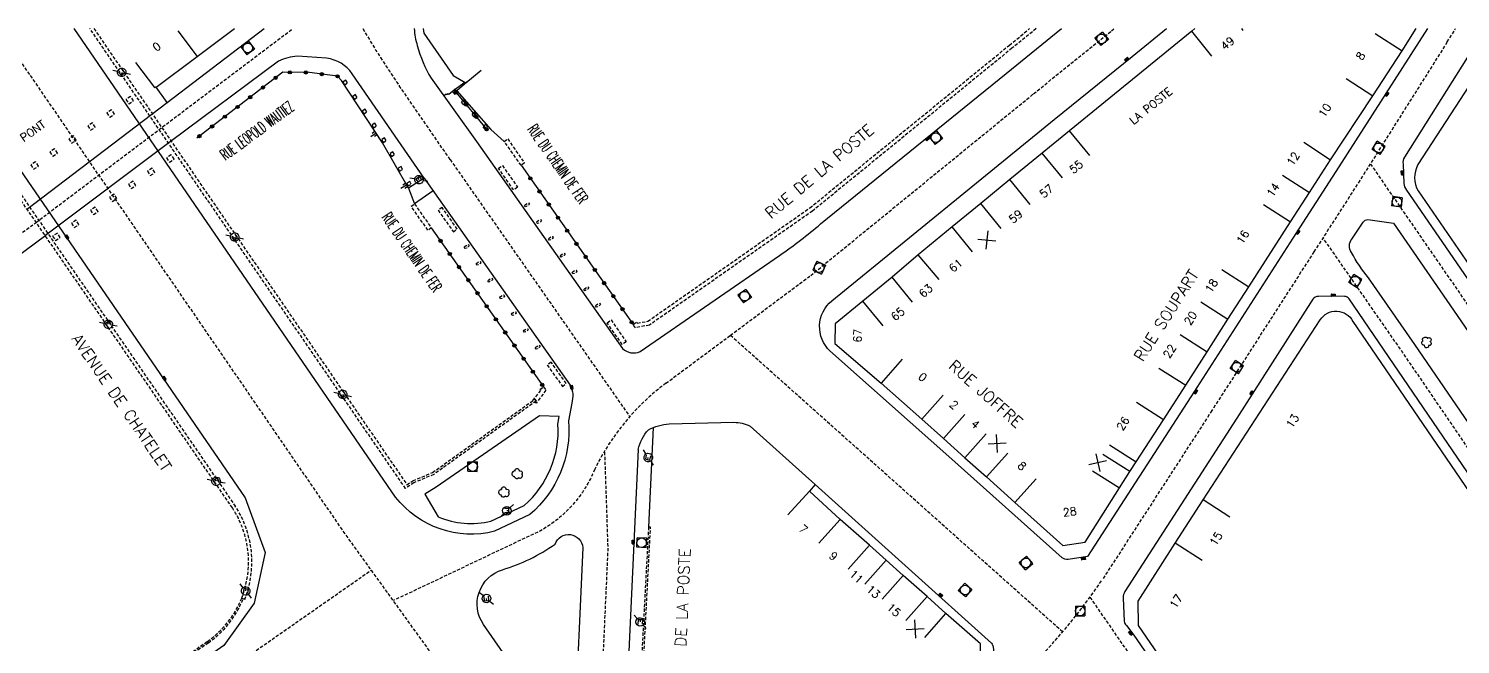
# Model space of a CAD drawing. Header units: millimetres. Extents: x 160000 to 161000, y 121000 to 122000.
# Drawn here: x 160564.5 to 160788.1, y 121903.9 to 122000 of the extents above; entities that cross this region are included whole.
import ezdxf
from ezdxf.enums import TextEntityAlignment as Align

# ---------------------------------------------------------------- set-up
doc = ezdxf.new("R2010")
doc.units = ezdxf.units.MM
doc.linetypes.add('DASHED', pattern=[0.75, 0.5, -0.25])
doc.layers.get('0').update_dxf_attribs({"linetype": 'CONTINUOUS'})
for name, color, linetype in [('W0001', 6, 'DASHED'), ('W0008', 7, 'CONTINUOUS'), ('W0100', 7, 'CONTINUOUS'), ('W0112', 1, 'DASHED'), ('W0211', 2, 'CONTINUOUS'), ('W0300', 7, 'CONTINUOUS'), ('W0322', 7, 'CONTINUOUS'), ('W0334', 7, 'CONTINUOUS'), ('W0400', 7, 'CONTINUOUS'), ('W0420', 7, 'CONTINUOUS'), ('W0471', 7, 'CONTINUOUS'), ('W0984', 7, 'CONTINUOUS'), ('W0989', 7, 'CONTINUOUS'), ('W0991', 7, 'CONTINUOUS'), ('W1102', 7, 'CONTINUOUS')]:
    doc.layers.add(name, color=color, linetype=linetype)
doc.styles.get("Standard").update_dxf_attribs({"font": 'romans.shx', "width": 0.85})

# ---------------------------------------------------------------- blocks, each defined once
blk = doc.blocks.new('T471')
for p, q in [((-0.333334, 0.333334), (-0.333334, -0.333334)), ((-0.333334, 0.333334), (0.333334, 0.333334)), ((-0.333334, 0), (0, 0)), ((0.500001, 0.500001), (1.000002, 1.000002)), ((-0.500001, -0.500001), (-1.000002, -1.000002)), ((-0.333334, -0.333334), (0.333334, -0.333334))]:
    blk.add_line(p, q)
blk.add_ellipse((0, 0), major_axis=(0.471405, 0.471405), ratio=1, start_param=5.4977871438, end_param=11.780972451)
blk = doc.blocks.new('T420')
for p, q in [((0.75, 0.75), (-0.75, 0.75)), ((-0.75, 0.75), (-0.75, -0.75)), ((0.75, 0.75), (0.75, -0.75)), ((0.75, -0.75), (-0.75, -0.75))]:
    blk.add_line(p, q)
blk.add_ellipse((0, 0), major_axis=(-0.53, 0.53), ratio=1, start_param=3.926991, end_param=10.210176)
blk = doc.blocks.new('t211o')
at = {"color": 0, "linetype": 'Continuous'}
for p, q in [((-0.29, 0.5), (-0.29, 0)), ((0, 1), (0, 0)), ((0.29, 0.5), (0.29, 0))]:
    blk.add_line(p, q, dxfattribs=at)
blk = doc.blocks.new('t322o')
at = {"color": 0, "linetype": 'Continuous'}
for radius in [0.25, 0.15]:
    blk.add_circle((0, 0), radius, dxfattribs=at)
blk = doc.blocks.new('t991o')
at = {"color": 0, "linetype": 'Continuous'}
for p, q in [((-1, 1), (1, -1)), ((-1, -1), (1, 1))]:
    blk.add_line(p, q, dxfattribs=at)
blk = doc.blocks.new('T300')
for p, q in [((-0.8, 0.51), (-0.86, 0.34)), ((-0.86, 0.34), (-0.86, 0.17)), ((-0.86, 0.17), (-0.74, 0.06)), ((-0.69, 0.63), (-0.8, 0.51)), ((-0.8, -0.06), (-0.74, 0.06)), ((-0.74, 0.06), (-0.69, 0.11)), ((-0.57, 0.69), (-0.69, 0.63)), ((-0.46, 0.69), (-0.57, 0.69)), ((-0.29, 0.63), (-0.46, 0.69)), ((-0.29, 0.63), (-0.17, 0.74)), ((-0.23, 0.57), (-0.29, 0.63)), ((-0.17, 0.74), (-0.06, 0.8)), ((-0.06, 0.8), (0.06, 0.8)), ((0.06, 0.8), (0.23, 0.74)), ((0.23, 0.74), (0.34, 0.63)), ((0.34, 0.63), (0.4, 0.51)), ((0.46, 0.46), (0.34, 0.46)), ((0.4, 0.51), (0.4, 0.46)), ((0.57, 0.4), (0.46, 0.46)), ((0.57, 0.4), (0.69, 0.29)), ((0.69, 0.29), (0.74, 0.17)), ((0.74, 0.06), (0.69, -0.17)), ((0.74, 0.17), (0.74, 0.06)), ((-0.8, -0.17), (-0.8, -0.06)), ((-0.8, -0.23), (-0.8, -0.17)), ((-0.74, -0.34), (-0.8, -0.23)), ((-0.69, -0.4), (-0.74, -0.34)), ((-0.51, -0.46), (-0.69, -0.4)), ((-0.4, -0.46), (-0.51, -0.46)), ((-0.4, -0.46), (-0.34, -0.46)), ((-0.34, -0.46), (-0.34, -0.4)), ((-0.34, -0.51), (-0.34, -0.46)), ((-0.29, -0.63), (-0.34, -0.51)), ((-0.17, -0.74), (-0.29, -0.63)), ((-0.06, -0.8), (-0.17, -0.74)), ((0.06, -0.8), (-0.06, -0.8)), ((0.17, -0.74), (0.06, -0.8)), ((0.23, -0.69), (0.17, -0.74)), ((0.29, -0.46), (0.23, -0.46)), ((0.29, -0.63), (0.23, -0.69)), ((0.46, -0.4), (0.29, -0.46)), ((0.34, -0.51), (0.29, -0.63)), ((0.34, -0.51), (0.34, -0.46)), ((0.57, -0.34), (0.46, -0.4)), ((0.63, -0.29), (0.57, -0.34)), ((0.69, -0.17), (0.63, -0.29))]:
    blk.add_line(p, q)
blk = doc.blocks.new('T400')
for p, q in [((-0.15, 0.3), (0.15, 0.3)), ((-0.15, -0.25), (-0.15, 0.3)), ((-0.15, 0.15), (0.15, 0.15)), ((-0.15, 0), (0.15, 0)), ((0.15, 0.3), (0.15, -0.25)), ((-0.15, -0.15), (0.15, -0.15)), ((-0.15, -0.25), (-0.15, -0.3)), ((-0.15, -0.3), (0.15, -0.3)), ((0.15, -0.3), (0.15, -0.25))]:
    blk.add_line(p, q)

msp = doc.modelspace()

# ---------------------------------------------------------------- linework, layer by layer
at = {"layer": 'W0001'}
msp.add_line((160786.03, 121997.92), (160787.34, 122000), dxfattribs=at)
at = {"layer": 'W0001', "flags": 128}
for points in [[(160500.98, 122000), (160501.86, 121998.61), (160504.38, 121994.45), (160506.11, 121990.55), (160507.58, 121986.47), (160508.8, 121981.88), (160517.75, 121948.71), (160519.14, 121945.42), (160521.13, 121943.69), (160523.13, 121942.73), (160526.77, 121942.99), (160530.41, 121944.38), (160536.31, 121948.19), (160565.62, 121969.76)], [(160565.62, 121969.76), (160605.72, 122000)], [(160630.3, 121979.57), (160658.35, 121939.44)], [(160725.96, 121905.84), (160674.06, 121952.13)], [(160652.64, 121867.47), (160654.98, 121918.79), (160654.46, 121934.13)], [(160585.87, 121893.09), (160617.99, 121915.49)]]:
    msp.add_lwpolyline(points, dxfattribs=at)
at = {"layer": 'W0001'}
for points in [[(160822.36, 121670.06), (160752.63, 121737.49), (160729.89, 121760.31), (160706.76, 121789.19), (160660.88, 121856.07), (160613.89, 121921.16), (160559.73, 122000, 0.083942)], [(160630.3, 121979.57), (160622.35, 121991.1, -0.01802), (160616.66, 122000)], [(160652.88, 121931.23, -0.119908), (160664, 121944.65), (160674.06, 121952.13), (160686.62, 121961.48), (160721.42, 121989.84), (160733.58, 121999.66), (160734.01, 122000)], [(160786.03, 121997.92), (160772.38, 121976.3), (160765.22, 121965.17), (160749.26, 121940.38), (160732.15, 121913.97, -0.057121), (160717.48, 121897.01), (160714.14, 121893.82), (160691.82, 121872.95), (160680.02, 121861.79), (160665.15, 121847.83), (160641.02, 121825.15), (160614.67, 121800.5, -0.227194), (160589.18, 121792.47, -0.203089), (160574.1, 121802.67), (160569.56, 121809.3), (160555.21, 121830.11, -0.134983), (160549.38, 121847.02, -0.276635), (160565.18, 121878.87), (160585.87, 121893.09)], [(160730.22, 121911.25), (160753.95, 121876.91, -0.402679), (160752.65, 121872.42), (160748, 121869.37, -0.410075), (160743.24, 121870.45), (160721.88, 121901.32, -0.378634)]]:
    msp.add_lwpolyline(points, format="xyb", dxfattribs=at)
at = {"layer": 'W0001', "flags": 128}
for points in [[(160774.04, 121978.87), (160787.87, 121958.85), (160797.83, 121944.31), (160807.25, 121930.56), (160812.92, 121922.28, -0.438197), (160811.8, 121914.84), (160809.27, 121912.91, -0.405762), (160803.25, 121914.14), (160795.59, 121925.33), (160779.12, 121949.4), (160766.63, 121967.36, -0.052611)], [(160652.88, 121931.22, -0.169917), (160644.4, 121921.62), (160621.42, 121910.73)]]:
    msp.add_lwpolyline(points, format="xyb", dxfattribs=at)
at = {"layer": 'W0008'}
for points in [[(160547.91, 122000), (160554.58, 121990.32), (160598.29, 121926.75), (160601.42, 121918.24), (160599.7, 121910.31), (160594.95, 121903.73), (160583.88, 121895.97)], [(160782.97, 122000), (160769.09, 121978.42), (160761.93, 121967.29), (160745.97, 121942.51), (160729.82, 121917.59), (160726.83, 121917.14)]]:
    msp.add_lwpolyline(points, dxfattribs=at)
for points in [[(160564.11, 121971.77), (160586.12, 121988.45), (160601.24, 122000, 0.281068)], [(160648.77, 121938.79, -0.244596), (160642.77, 121924.17), (160637.25, 121921.55, -0.297928), (160621.78, 121926.88), (160571.55, 122000)], [(160624.69, 122000, 0.067084), (160625.17, 121997.36, 0.06946), (160627.32, 121992.26), (160634.43, 121982.36)], [(160634.43, 121982.36), (160657.24, 121950.05, 0.296681), (160659.97, 121949.59), (160681.73, 121964.61, 0.028022), (160688.16, 121969.51), (160717.12, 121992.98), (160725.81, 122000)], [(160726.83, 121917.14, -0.197315), (160725.88, 121917.41), (160708.64, 121932.79), (160689.61, 121949.69, -0.445727), (160689.89, 121957.51), (160724.66, 121985.84), (160736.82, 121995.65), (160742.2, 122000, -0.183118)], [(160626.25, 121976.67), (160615.02, 121992.97, 0.211929), (160611.01, 121995.37), (160606.45, 121995.71, 0.092555), (160603.48, 121994.94), (160586.57, 121982.31), (160567.13, 121967.75)], [(160789.18, 121995.56), (160779.36, 121979.94, 0.193251), (160779.13, 121978.87), (160779.25, 121975.85, 0.14998), (160779.67, 121974.81), (160789.79, 121960.1), (160800.13, 121945.03), (160818.04, 121918.9, -0.42007), (160817.5, 121914.38), (160808.39, 121908.37, -0.169129), (160805.58, 121908.18, 0.192742), (160803, 121907.92)], [(160626.25, 121976.67), (160649.04, 121944.36, -0.199661), (160649.28, 121941.55), (160648.77, 121938.79)], [(160773.62, 121970.2), (160777.65, 121969.64), (160785.99, 121957.56), (160795.95, 121943.03), (160808.33, 121924.95, -0.451868), (160807.71, 121920.74), (160805.21, 121918.82, -0.395431), (160802.37, 121919.46), (160780.99, 121950.7), (160773.76, 121961.11, -0.05535), (160771.09, 121965.07, -0.345252), (160771.14, 121967.16), (160772.9, 121969.81, -0.252056), (160773.62, 121970.2)], [(160793.82, 121923.98), (160770.69, 121957.82, 0.252008), (160770, 121958.21), (160768.64, 121958.24), (160765.91, 121958.21, 0.274797), (160765.04, 121957.75), (160753.17, 121939.22), (160735.68, 121912.14, 0.149327), (160735.43, 121911.13), (160735.56, 121907.52, 0.132368), (160735.92, 121906.83), (160737.06, 121905.31), (160756.82, 121876.74, -0.367868)], [(160659.67, 121934.32, -0.121835), (160661.26, 121937.39, -0.0986), (160664.53, 121938.33), (160674.63, 121938.56, -0.118484), (160677.14, 121937.95), (160687.32, 121928.84), (160701.91, 121915.75), (160714.85, 121904.06, -0.110301), (160715.1, 121903.54), (160715.3, 121901.25, -0.108567), (160714.58, 121899.64), (160711.45, 121896.66), (160689.14, 121875.8), (160677.33, 121864.63), (160662.47, 121850.68), (160638.35, 121828.01), (160613.01, 121804.3), (160608.87, 121804), (160607.75, 121804.18), (160598.35, 121817.4), (160586.59, 121833.92)], [(160659.67, 121934.32), (160657.19, 121880.25, 0.147029), (160659.97, 121871.75), (160720.56, 121783.04), (160720.56, 121783.04, 0.378124), (160746.15, 121783.26), (160765.36, 121799.75)]]:
    msp.add_lwpolyline(points, format="xyb", dxfattribs=at)
at = {"layer": 'W0008', "flags": 128}
msp.add_lwpolyline([(160517.48, 121938.45, 0.00157), (160518.34, 121936.62, 0.119723), (160518.36, 121936.6, 0.054113), (160519.51, 121935.9, 0.09525), (160520.26, 121935.71, 0.023122), (160521.22, 121935.7, 0.041113), (160521.76, 121935.76, 0.015052), (160521.97, 121935.81, 0.08282), (160522, 121935.83), (160542.13, 121949.3), (160549.56, 121954.75), (160567.13, 121967.75)], format="xyb", dxfattribs=at)
at = {"layer": 'W0008'}
msp.add_lwpolyline([(160649.72, 121890.44, -0.647907), (160647.94, 121889.08, -0.067733), (160647.31, 121889.99), (160635.53, 121906.99, -0.510561), (160638.47, 121915.54, 0.079795), (160646.69, 121919.55, -0.818554), (160651.01, 121918.97)], format="xyb", close=True, dxfattribs=at)
at = {"layer": 'W0100'}
for points in [[(160581.16, 121994.7), (160584.1, 121990.79), (160584.29, 121990.94), (160584.36, 121990.85), (160590.77, 121995.67), (160596.6, 122000)], [(160626.1, 122000), (160626.19, 121999.27), (160630.77, 121992.71), (160632.75, 121991.52), (160635.16, 121993.5)], [(160746.62, 122000), (160746.12, 121999.59), (160727.05, 121984.06), (160722.79, 121980.58), (160717.71, 121976.43), (160713.2, 121972.7), (160708.7, 121969.05), (160703.41, 121964.67), (160699.36, 121961.2), (160694.75, 121957.47), (160690.45, 121953.94), (160690.39, 121950.85), (160697.61, 121944.66), (160703.97, 121939.07), (160707.33, 121936.05), (160710.7, 121933.03), (160714.05, 121930.03), (160718.52, 121926.02), (160725.97, 121919.35), (160729.46, 121919.84), (160734.85, 121928.31), (160736.46, 121930.86), (160732.24, 121933.53)], [(160741, 121947.02), (160745.23, 121944.35), (160748.52, 121949.57), (160751.77, 121954.63), (160755.04, 121959.7), (160761.54, 121969.83), (160764.51, 121974.41), (160767.78, 121979.5), (160774.41, 121989.52), (160778.98, 121996.54), (160781.19, 122000)], [(160733.26, 121935.06), (160737.47, 121932.36), (160741.71, 121938.96), (160737.5, 121941.66)], [(160673.33, 121863.38), (160673.6, 121863.64), (160673.78, 121863.45), (160678.13, 121867.51), (160682.84, 121872.02), (160686.39, 121875.39), (160688.82, 121877.66), (160692.35, 121880.98), (160696.02, 121884.43), (160700.41, 121888.55), (160705.49, 121893.37), (160709.43, 121897.04), (160713.19, 121900.46), (160713.14, 121903.96), (160707.72, 121908.72), (160704.8, 121911.34), (160701.07, 121914.66), (160698.39, 121917.03), (160695.78, 121919.37), (160691.22, 121923.41), (160686.41, 121927.79), (160683.04, 121924.1)]]:
    msp.add_lwpolyline(points, dxfattribs=at)
for points in [[(160795.26, 122000), (160791.63, 121994.45), (160781.46, 121978.78, 0.267318), (160781.48, 121974.66), (160796.38, 121953.06), (160800.49, 121955.9)], [(160747.5, 121901.56), (160743.39, 121898.72), (160737.79, 121906.82), (160737.78, 121910.64), (160743.55, 121919.7), (160747.9, 121926.48), (160766.19, 121954.53, -0.581672), (160771.3, 121954.31), (160807.07, 121901.96), (160787.27, 121888.4), (160762.43, 121871.29), (160753.38, 121884.41), (160757.5, 121887.25)]]:
    msp.add_lwpolyline(points, format="xyb", dxfattribs=at)
at = {"layer": 'W0112'}
for points in [[(160597.74, 121911.11, 0.243665), (160596.3, 121925.19), (160544.84, 122000)], [(160545.47, 122000), (160596.73, 121925.48, -0.243764), (160598.22, 121910.92), (160597.74, 121911.11, 0.243665)], [(160582.67, 121897.69), (160592.39, 121904.36, 0.144514), (160597.74, 121911.11)], [(160597.98, 121911.02, -0.144546), (160592.54, 121904.13), (160582.83, 121897.47)]]:
    msp.add_lwpolyline(points, format="xyb", dxfattribs=at)
for points in [[(160624.62, 121929.12), (160623.33, 121928.23), (160574.03, 122000)], [(160574.66, 122000), (160623.56, 121928.81), (160624.49, 121929.44), (160627.56, 121930.72), (160643.51, 121942.15), (160643.71, 121941.87), (160627.73, 121930.41), (160624.62, 121929.12)], [(160721.82, 122000), (160718.05, 121996.94), (160686.88, 121971.52), (160661.42, 121953.73), (160659.25, 121953.32), (160658.88, 121953.84), (160659.41, 121954.21), (160659.54, 121954.02), (160661.17, 121954.33), (160686.49, 121972.03), (160717.65, 121997.43), (160720.8, 122000)], [(160643.23, 121941.96), (160644.47, 121943.57), (160644.37, 121943.71), (160644.9, 121944.07)], [(160644.9, 121944.07), (160645.26, 121943.55), (160643.73, 121941.56), (160643.51, 121941.72)], [(160623.14, 121928.51), (160623.14, 121928.51)], [(160673.57, 121863.6), (160659.32, 121878.47), (160661.6, 121922.18), (160661.28, 121922.2), (160658.99, 121878.35), (160673.33, 121863.38)]]:
    msp.add_lwpolyline(points, dxfattribs=at)
for points in [[(160613.52, 121991.67), (160613.8, 121991.24), (160614.27, 121991.55), (160613.99, 121991.98)], [(160631.1, 121990.53), (160630.66, 121990.18), (160630.97, 121989.8), (160631.41, 121990.15)], [(160580.11, 121988.26), (160580.84, 121988.72), (160580.4, 121989.41), (160579.67, 121988.95)], [(160615.04, 121989.39), (160615.32, 121988.96), (160615.79, 121989.27), (160615.51, 121989.7)], [(160632.48, 121988.89), (160632.04, 121988.54), (160632.35, 121988.16), (160632.79, 121988.51)], [(160577.13, 121986.19), (160577.86, 121986.66), (160577.42, 121987.35), (160576.69, 121986.88)], [(160616.54, 121987.13), (160616.82, 121986.7), (160617.29, 121987), (160617.01, 121987.43)], [(160634.12, 121986.95), (160633.68, 121986.6), (160633.99, 121986.22), (160634.43, 121986.57)], [(160574.15, 121984.15), (160574.88, 121984.61), (160574.44, 121985.3), (160573.71, 121984.84)], [(160618.06, 121984.95), (160618.34, 121984.52), (160618.81, 121984.82), (160618.53, 121985.25)], [(160635.85, 121985.04), (160635.41, 121984.69), (160635.72, 121984.31), (160636.16, 121984.66)], [(160571.18, 121982.12), (160571.91, 121982.58), (160571.47, 121983.28), (160570.74, 121982.81)], [(160619.56, 121982.67), (160619.84, 121982.24), (160620.31, 121982.55), (160620.03, 121982.98)], [(160641.38, 121978.67), (160638.76, 121982.41), (160639.29, 121982.78), (160641.9, 121979.04)], [(160565.25, 121978.05), (160565.99, 121978.51), (160565.55, 121979.2), (160564.82, 121978.74)], [(160568.22, 121980.08), (160568.96, 121980.54), (160568.52, 121981.24), (160567.78, 121980.77)], [(160586.45, 121979.15), (160587.18, 121979.61), (160586.74, 121980.31), (160586.01, 121979.84)], [(160621.34, 121980.76), (160620.86, 121980.46), (160621.13, 121980.05), (160621.61, 121980.35)], [(160583.47, 121977.09), (160584.2, 121977.55), (160583.76, 121978.24), (160583.03, 121977.78)], [(160622.65, 121978.46), (160622.15, 121978.2), (160622.39, 121977.77), (160622.88, 121978.03)], [(160640.21, 121974.82), (160637.84, 121978.21), (160638.46, 121978.64), (160640.83, 121975.25)], [(160580.49, 121975.05), (160581.22, 121975.51), (160580.79, 121976.2), (160580.05, 121975.74)], [(160623.99, 121976.14), (160623.5, 121975.88), (160623.73, 121975.45), (160624.23, 121975.71)], [(160577.52, 121973.02), (160578.26, 121973.48), (160577.82, 121974.17), (160577.09, 121973.71)], [(160626.83, 121968.54), (160624.21, 121972.27), (160624.73, 121972.64), (160627.36, 121968.91)], [(160574.57, 121970.98), (160575.3, 121971.44), (160574.86, 121972.13), (160574.13, 121971.67)], [(160631.41, 121968.72), (160629.04, 121972.09), (160628.42, 121971.66), (160630.8, 121968.29)], [(160568.65, 121966.92), (160569.38, 121967.39), (160568.95, 121968.08), (160568.21, 121967.61)], [(160571.6, 121968.94), (160572.33, 121969.41), (160571.89, 121970.1), (160571.16, 121969.64)], [(160655.43, 121954.53), (160657.8, 121951.12), (160657.18, 121950.69), (160654.81, 121954.1)], [(160645.46, 121947.5), (160647.83, 121944.17), (160648.44, 121944.61), (160646.06, 121947.95)]]:
    msp.add_lwpolyline(points, close=True, dxfattribs=at)
at = {"layer": 'W0112', "flags": 128}
for points in [[(160641.93, 121972.4), (160642.07, 121972.55), (160642.37, 121972.74), (160642.56, 121972.81), (160642.69, 121972.61), (160642.55, 121972.46), (160642.26, 121972.27), (160642.06, 121972.2)], [(160643.79, 121969.77), (160643.92, 121969.93), (160644.22, 121970.12), (160644.41, 121970.19), (160644.55, 121969.98), (160644.41, 121969.83), (160644.11, 121969.64), (160643.92, 121969.57)], [(160632.5, 121965.89), (160632.64, 121966.04), (160632.93, 121966.23), (160633.13, 121966.3), (160633.26, 121966.1), (160633.12, 121965.95), (160632.83, 121965.75), (160632.63, 121965.69)], [(160645.64, 121967.17), (160645.78, 121967.32), (160646.07, 121967.51), (160646.27, 121967.58), (160646.4, 121967.38), (160646.26, 121967.23), (160645.96, 121967.03), (160645.77, 121966.97)], [(160634.35, 121963.27), (160634.49, 121963.42), (160634.78, 121963.62), (160634.97, 121963.68), (160635.11, 121963.48), (160634.97, 121963.33), (160634.67, 121963.14), (160634.48, 121963.07)], [(160647.48, 121964.56), (160647.62, 121964.71), (160647.92, 121964.9), (160648.11, 121964.97), (160648.24, 121964.77), (160648.1, 121964.61), (160647.81, 121964.42), (160647.62, 121964.35)], [(160649.35, 121961.93), (160649.49, 121962.08), (160649.78, 121962.27), (160649.98, 121962.34), (160650.11, 121962.14), (160649.97, 121961.98), (160649.67, 121961.79), (160649.48, 121961.72)], [(160636.19, 121960.65), (160636.33, 121960.8), (160636.62, 121961), (160636.82, 121961.06), (160636.95, 121960.86), (160636.81, 121960.71), (160636.51, 121960.52), (160636.32, 121960.45)], [(160651.19, 121959.3), (160651.33, 121959.45), (160651.62, 121959.65), (160651.81, 121959.71), (160651.95, 121959.51), (160651.81, 121959.36), (160651.51, 121959.17), (160651.32, 121959.1)], [(160638.04, 121958.03), (160638.18, 121958.19), (160638.47, 121958.38), (160638.67, 121958.45), (160638.8, 121958.24), (160638.66, 121958.09), (160638.37, 121957.9), (160638.17, 121957.83)], [(160653, 121956.72), (160653.14, 121956.87), (160653.43, 121957.06), (160653.62, 121957.13), (160653.76, 121956.92), (160653.62, 121956.77), (160653.32, 121956.58), (160653.13, 121956.51)], [(160639.87, 121955.44), (160640.01, 121955.59), (160640.3, 121955.78), (160640.5, 121955.85), (160640.63, 121955.65), (160640.49, 121955.5), (160640.2, 121955.3), (160640, 121955.24)], [(160641.74, 121952.8), (160641.88, 121952.95), (160642.18, 121953.14), (160642.37, 121953.21), (160642.5, 121953.01), (160642.36, 121952.86), (160642.07, 121952.67), (160641.87, 121952.6)], [(160643.59, 121950.17), (160643.73, 121950.32), (160644.02, 121950.52), (160644.22, 121950.58), (160644.35, 121950.38), (160644.21, 121950.23), (160643.92, 121950.04), (160643.72, 121949.97)]]:
    msp.add_lwpolyline(points, close=True, dxfattribs=at)
at = {"layer": 'W0211'}
for points in [[(160623.77, 121975.11), (160619.74, 121982.2), (160613.33, 121991.9), (160612.72, 121992.56)], [(160631.35, 121990.27), (160636.66, 121984.24)]]:
    msp.add_lwpolyline(points, dxfattribs=at)
at = {"layer": 'W0211', "flags": 128}
for points in [[(160636.66, 121984.24), (160638.76, 121982.41)], [(160623.77, 121975.11), (160624.73, 121972.64)]]:
    msp.add_lwpolyline(points, dxfattribs=at)
at = {"layer": 'W0322'}
for points in [[(160612.72, 121992.56), (160608.35, 121993.16), (160604.18, 121993.19), (160590.73, 121982.9)], [(160632.57, 121991.62), (160630.92, 121990.38), (160636.19, 121984.05)], [(160641.38, 121978.67), (160658.88, 121953.84)], [(160627.36, 121968.91), (160644.9, 121944.07)]]:
    msp.add_lwpolyline(points, dxfattribs=at)
at = {"layer": 'W0334'}
for points in [[(160586.12, 121988.45), (160584.36, 121990.85)], [(160632.96, 121991.69), (160631.35, 121990.27)], [(160630.66, 121990.18), (160630.07, 121989.73), (160629.99, 121989.84), (160629.74, 121989.66), (160629.68, 121989.8), (160629.3, 121989.5)], [(160626.25, 121976.67), (160623.77, 121975.12)], [(160627.64, 121974.69), (160624.73, 121972.64)], [(160662, 121937.72), (160661.28, 121922.2)], [(160687.32, 121928.84), (160686.41, 121927.79)]]:
    msp.add_lwpolyline(points, dxfattribs=at)
at = {"layer": 'W0334', "flags": 128}
for points in [[(160741.71, 121938.96), (160745.23, 121944.35)], [(160736.46, 121930.86), (160737.47, 121932.36)]]:
    msp.add_lwpolyline(points, dxfattribs=at)
at = {"layer": 'W0334'}
msp.add_lwpolyline([(160628.44, 121923.81, 0.159779), (160636.68, 121923.13), (160641.85, 121925.58, 0.234417), (160647.14, 121938.26), (160647.32, 121939.48), (160644.23, 121939.54), (160628.14, 121928.43), (160626.32, 121927.33), (160628.44, 121923.81)], format="xyb", dxfattribs=at)
at = {"layer": 'W1102'}
for p, q in [((160587.76, 121999.67), (160590.77, 121995.67)), ((160749.28, 121995.71), (160746.12, 121999.59)), ((160754.17, 121999.71), (160753.93, 122000)), ((160774.77, 121999.23), (160778.98, 121996.54)), ((160770.22, 121992.24), (160774.41, 121989.52)), ((160730.21, 121980.19), (160727.05, 121984.06)), ((160763.61, 121982.26), (160767.78, 121979.5)), ((160725.95, 121976.71), (160722.79, 121980.58)), ((160760.3, 121977.11), (160764.51, 121974.41)), ((160720.9, 121972.57), (160717.71, 121976.43)), ((160716.35, 121968.82), (160713.2, 121972.7)), ((160757.35, 121972.55), (160761.54, 121969.83)), ((160711.89, 121965.19), (160708.7, 121969.05)), ((160706.66, 121960.87), (160703.41, 121964.67)), ((160702.51, 121957.32), (160699.36, 121961.2)), ((160750.83, 121962.41), (160755.04, 121959.7)), ((160697.92, 121953.6), (160694.75, 121957.47)), ((160747.57, 121957.34), (160751.77, 121954.63)), ((160744.32, 121952.28), (160748.52, 121949.57)), ((160700.91, 121948.42), (160697.61, 121944.66)), ((160707.3, 121942.79), (160703.97, 121939.07)), ((160710.67, 121939.78), (160707.33, 121936.05)), ((160714.04, 121936.75), (160710.7, 121933.03)), ((160717.39, 121933.75), (160714.05, 121930.03)), ((160730.64, 121930.99), (160734.85, 121928.31)), ((160721.85, 121929.74), (160718.52, 121926.02)), ((160752.09, 121923.75), (160747.9, 121926.48)), ((160687.9, 121919.67), (160691.22, 121923.41)), ((160692.45, 121915.64), (160695.78, 121919.37)), ((160747.76, 121917), (160743.55, 121919.7)), ((160695.07, 121913.29), (160698.39, 121917.03)), ((160697.75, 121910.93), (160701.07, 121914.66)), ((160701.46, 121907.62), (160704.8, 121911.34)), ((160704.42, 121904.96), (160707.72, 121908.72))]:
    msp.add_line(p, q, dxfattribs=at)

# ---------------------------------------------------------------- block references
at = {"layer": 'W0211'}
for p, rotation in [((160618.72, 121983.74), 123.4512434120665), ((160623.49, 121975.61), 119.6345902540776)]:
    msp.add_blockref('t211o', p, dxfattribs=dict(at, rotation=rotation))
at = {"layer": 'W0300'}
for p, rotation in [((160782.8, 121951.18), 124.377977654074), ((160640.74, 121930.55), 178.768761204749), ((160638.65, 121927.68), 178.768761204749)]:
    msp.add_blockref('T300', p, dxfattribs=dict(at, rotation=rotation))
at = {"layer": 'W0322'}
for p, rotation in [((160603.05, 121992.33), 217.4019341589525), ((160605.26, 121993.18), 179.6639800220086), ((160607.76, 121993.17), 179.6639800220086), ((160610.25, 121992.9), 172.1297750921036), ((160612.72, 121992.56), 172.1297750921036), ((160601.07, 121990.81), 217.4019341589525), ((160631.19, 121990.05), 309.8229938011909), ((160597.1, 121987.77), 217.4019341589525), ((160599.08, 121989.29), 217.4019341589525), ((160632.79, 121988.13), 309.8229938011909), ((160595.11, 121986.26), 217.4019341589525), ((160634.39, 121986.21), 309.8229938011909), ((160591.14, 121983.22), 217.4019341589525), ((160593.12, 121984.74), 217.4019341589525), ((160635.99, 121984.29), 309.8229938011909), ((160642.82, 121976.63), 305.187676111436), ((160644.26, 121974.59), 305.187676111436), ((160645.7, 121972.54), 305.187676111436), ((160647.14, 121970.5), 305.187676111436), ((160648.58, 121968.46), 305.187676111436), ((160628.8, 121966.87), 305.241534740541), ((160650.02, 121966.41), 305.187676111436), ((160630.24, 121964.83), 305.241534740541), ((160651.46, 121964.37), 305.187676111436), ((160631.68, 121962.78), 305.241534740541), ((160652.9, 121962.33), 305.187676111436), ((160633.13, 121960.74), 305.241534740541), ((160634.57, 121958.7), 305.241534740541), ((160654.34, 121960.28), 305.187676111436), ((160636.01, 121956.66), 305.241534740541), ((160655.78, 121958.24), 305.187676111436), ((160637.45, 121954.62), 305.241534740541), ((160657.22, 121956.2), 305.187676111436), ((160658.66, 121954.15), 305.187676111436), ((160638.9, 121952.58), 305.241534740541), ((160640.34, 121950.53), 305.241534740541), ((160641.78, 121948.49), 305.241534740541), ((160643.22, 121946.45), 305.241534740541), ((160644.67, 121944.41), 305.241534740541)]:
    msp.add_blockref('t322o', p, dxfattribs=dict(at, rotation=rotation))
at = {"layer": 'W0400'}
for p, rotation in [((160735.95, 121995.21), 128.9551969187748), ((160776.63, 121989.78), 327.243420048907), ((160704.9, 121982.82), 129.0138716001949), ((160779.01, 121977.5), 2.616247179378197), ((160762.73, 121968.24), 327.241252802933), ((160570.44, 121967.48), 34.59146132789596), ((160768.21, 121958.41), 268.684005485876), ((160585.65, 121945.4), 34.59146132789596), ((160649.28, 121944.03), 13.75765355639504), ((160746.76, 121943.33), 327.222349129407), ((160755.49, 121943.16), 327.222349129407), ((160658.89, 121919.87), 357.368457513472), ((160729.19, 121917.25), 278.592724526562), ((160706.94, 121911.6), 48.11360919300093), ((160736.57, 121905.66), 36.78121296451702)]:
    msp.add_blockref('T400', p, dxfattribs=dict(at, rotation=rotation))
at = {"layer": 'W0420'}
for p, rotation in [((160732.06, 121998.4), 38.91780067601179), ((160598.69, 121996.97), 36.95462704415754), ((160706.15, 121982.99), 39.0138716001949), ((160775.32, 121981.38), 237.243420048907), ((160778.17, 121972.96), 352.1896103258409), ((160687.94, 121962.69), 65.4439483536541), ((160771.68, 121960.6), 237.222349129407), ((160676.3, 121958.24), 34.9546123756129), ((160753.19, 121947.17), 237.222349129407), ((160633.81, 121931.64), 178.768761204749), ((160660.22, 121919.76), 267.368457513472), ((160720.23, 121916.61), 221.257876341827), ((160710.73, 121912.38), 318.113609193001), ((160728.7, 121909.11), 90)]:
    msp.add_blockref('T420', p, dxfattribs=dict(at, rotation=rotation))
at = {"layer": 'W0471'}
for p, rotation in [((160579.01, 121993.18), 123.088069036932), ((160625.42, 121976.43), 305.66464483334), ((160596.65, 121967.47), 123.088069036932), ((160576.9, 121953.86), 304.591461327896), ((160613.52, 121942.9), 123.088069036932), ((160661.24, 121933.06), 77.81176125477779), ((160593.75, 121929.36), 304.591461327896), ((160639.15, 121924.75), 178.768761204749), ((160598.36, 121912.23), 262.8724717052571), ((160635.98, 121911.06), 95.39775689702192), ((160659.98, 121907.39), 267.368457513472)]:
    msp.add_blockref('T471', p, dxfattribs=dict(at, rotation=rotation))
at = {"layer": 'W0991'}
for p, rotation in [((160714.12, 121967.01), 309.0636624742118), ((160715.72, 121935.25), 48.12584309385434), ((160731.44, 121932.26), 327.7221560628687), ((160702.94, 121906.29), 48.1103302621378)]:
    msp.add_blockref('t991o', p, dxfattribs=dict(at, rotation=rotation))

# ---------------------------------------------------------------- texts
at = {"layer": 'W0984'}
for s, rotation, p in [('LA POSTE', 39.1595, (160739.74, 121987.95)), ('PONT', 35.4507, (160565.12, 121984.04))]:
    msp.add_text(s, height=1.25, rotation=rotation, dxfattribs=at).set_placement(p, align=Align.MIDDLE)
at = {"layer": 'W0989', "width": 0.5}
for s, rotation, p in [('RUE LEOPOLD WAUTIEZ', 36.3601, (160600.13, 121984.08)), ('RUE DU CHEMIN DE FER', 304.951, (160647.14, 121978.9)), ('RUE DU CHEMIN DE FER', 304.6099, (160624.34, 121965.13))]:
    msp.add_text(s, height=1.75, rotation=rotation, dxfattribs=at).set_placement(p, align=Align.MIDDLE)
at = {"layer": 'W0989'}
for s, rotation, p in [('RUE DE LA POSTE', 40.1408, (160687.97, 121977.73)), ('RUE SOUPART', 57.2434, (160742.15, 121955.23)), ('AVENUE DE CHATELET', 304.4863, (160578.99, 121941.62)), ('RUE JOFFRE', 318.2726, (160713.97, 121942.99)), ('RUE DE LA POSTE', 87.3971, (160666.49, 121908.28))]:
    msp.add_text(s, height=1.75, rotation=rotation, dxfattribs=at).set_placement(p, align=Align.MIDDLE)
at = {"layer": 'W0991'}
for s, rotation, p in [('0', 36.9546, (160584.47, 121997.19)), ('49', 39.2587, (160751.72, 121997.71)), ('8', 56.9453, (160772.49, 121995.74)), ('10', 56.4859, (160766.92, 121987.25)), ('55', 39.2322, (160728.08, 121978.45)), ('12', 57.295, (160761.96, 121979.69)), ('57', 39.3028, (160723.43, 121974.64)), ('14', 57.0352, (160758.83, 121974.83)), ('59', 39.5612, (160718.63, 121970.69)), ('16', 57.2884, (160754.09, 121967.48)), ('61', 39.604, (160709.28, 121963.03)), ('63', 40.5474, (160704.59, 121959.09)), ('18', 57.233, (160749.2, 121959.87)), ('65', 39.0071, (160700.22, 121955.46)), ('20', 57.2862, (160745.94, 121954.81)), ('67', 88.9351, (160693.94, 121952.08)), ('22', 57.7587, (160742.66, 121949.65)), ('0', 318.6571, (160704.11, 121945.6)), ('2', 318.1339, (160708.99, 121941.28)), ('26', 57.2714, (160735.38, 121938.36)), ('13', 56.893, (160761.88, 121938.76)), ('4', 318.1414, (160712.35, 121938.26)), ('8', 318.0834, (160719.62, 121931.75)), ('28', 7.9202, (160727.08, 121924.6)), ('7', 317.6473, (160685.47, 121921.89)), ('15', 57.3257, (160749.92, 121920.38)), ('9', 318.4226, (160690.17, 121917.66)), ('11', 318.1944, (160693.76, 121914.46)), ('13', 318.5034, (160696.41, 121912.11)), ('15', 318.2991, (160699.6, 121909.27)), ('17', 57.3257, (160743.67, 121910.62))]:
    msp.add_text(s, height=1.25, rotation=rotation, dxfattribs=at).set_placement(p, align=Align.MIDDLE)

doc.saveas('drawing.dxf')
